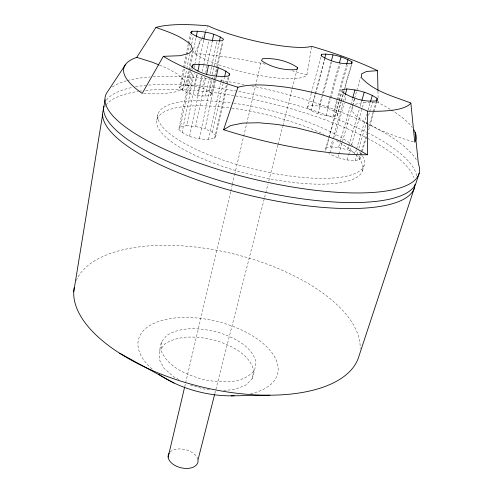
<?xml version="1.0" encoding="UTF-8"?>
<svg xmlns="http://www.w3.org/2000/svg" width="493" height="493" viewBox="0 0 493 493"><rect width="100%" height="100%" fill="white"/><g stroke="black" fill="none" stroke-linecap="round" stroke-linejoin="round"><path stroke-width="0.37" stroke-dasharray="2.46 1.85" d="M161.347 342.179L161.02 350.498C168.514 368.296 188.474 375.611 205.827 380.128C222.17 382.556 243.154 384.472 254.653 370.021L256.095 361.985C251.294 345.346 233.688 337.668 218.676 332.436C201.748 328.135 182.336 325.861 166.714 335.388L161.347 342.179L159.486 350.788L159.128 359.206L164.052 368.265L173.9 376.935L179.132 379.684M337.539 113.587C329.219 107.585 318.059 104.498 307.878 106.106L307.459 108.084C315.742 114.253 327.13 117.408 337.354 115.633L337.539 113.587L340.836 101.774M328.529 138.404L325.855 148.017L325.54 150.679L329.022 138.169M201.705 38.996L194.593 53.509A61.058 13.095 13.3 0 0 257.161 75.035A61.058 13.095 13.3 0 0 306.923 74.942L311.496 47.094M223.6 390.493L234.545 389.488L245.73 385.206L252.317 378.581L253.79 370.446C249.162 353.764 231.636 345.926 216.63 340.7C199.751 336.392 180.346 334.236 164.853 343.898L159.486 350.788M156.879 120.027L157.933 114.505M214.591 80.963L211.861 93.639L210.61 95.599C200.059 96.881 187.648 95.032 179.563 87.754L183.451 68.157M183.599 67.405L185.997 55.345M186.144 54.594L188.24 44.043M188.388 43.292L190.187 34.245M179.563 87.754L181.079 85.862L184.499 68.663M184.647 67.911L187.18 55.198M187.328 54.452L189.263 44.727M189.411 43.982L191.198 35.009M182.416 90.478L186.613 69.531M186.761 68.78L189.608 54.563M190.508 50.076L191.105 47.081M191.703 44.087L193.201 36.605M143.734 93.454L159.042 93.898L172.944 92.592L181.948 89.597L185.614 85.246L188.597 70.413M188.751 69.673L192.48 51.13M181.079 85.862L186.459 85.283L189.343 70.974M189.497 70.222L196.023 37.844M227.199 85.123L215.996 135.711L214.584 138.385C203.048 140.782 186.964 138.194 178.731 129.283L190.452 71.294M190.606 70.542L191.062 68.287M178.731 129.283L180.487 126.695L192.141 69.217M188.942 93.3L193.225 72.28M194.137 67.775L194.599 65.526M194.753 64.774L200.103 38.503M182.022 132.79L194.267 72.835M186.459 85.283L194.236 86.139L196.701 74.147M198.858 63.652L203.788 39.662M180.487 126.695L186.687 125.69L197.336 73.968M197.36 95.426L201.415 75.922M202.352 71.423L203.443 66.173M203.597 65.421L208.749 40.672M189.571 136.271L202.105 76.101M211.861 93.639L208.835 90.934L202.395 88.198L204.749 76.963M205.692 72.471L212.292 41.011M186.687 125.69L195.647 126.498L205.84 78.017M205.31 96.264L209.112 78.344M210.061 73.864L216.865 41.763M208.835 90.934L211.238 79.663M212.36 74.4L219.243 42.09M199.308 138.749L212.625 76.378M210.61 95.599L213.833 80.569M213.993 79.817L214.64 76.816M214.8 76.064L216.415 68.545M216.575 67.794L222.053 42.244M214.751 80.217L215.392 77.235M216.513 72.015L216.994 69.778M217.635 66.795L222.922 42.182M215.996 135.711L212.471 132.235L205.039 128.883L216.267 76.723M208.496 139.519L220.889 82.707M221.055 81.955L222.035 77.469M212.471 132.235L223.132 83.631M223.298 82.886L224.444 77.647M214.584 138.385L228.191 76.853M227.365 84.377L229.011 76.939M184.727 386.66L185.436 383.659M185.614 382.907L230.613 191.789M230.786 191.037L232.197 185.041M232.376 184.296L234.495 175.298M234.668 174.553L243.493 137.079M243.671 136.327L261.315 61.378M214.831 393.587L265.561 193.638M265.745 192.892L268.019 183.938M268.777 180.956L277.861 145.145M278.052 144.4L282.594 126.491M282.785 125.746L296.786 70.536M307.459 108.084L311.336 93.38M311.391 92.783L320.758 57.25M312.18 105.41L315.113 94.379M315.31 93.645L324.493 59.08M311.12 110.845L315.446 94.576M315.643 93.836L324.881 59.074M319.174 106.155L321.775 96.499M322.576 93.528L331.179 61.588M317.93 113.636L331.734 62.445M252.317 378.581L254.653 370.021M327.038 108.14L329.675 98.489M329.879 97.75L339.011 64.343M326.033 115.682L330.704 98.631M330.902 97.891L340.244 63.788M333.743 110.851L336.59 100.572M336.793 99.839L346.351 65.347M333.163 116.41L347.294 65.483M328.739 137.67L341.279 92.585M329.232 137.436L339.27 101.379M339.474 100.64L341.526 93.282M341.045 101.04L343.103 93.658M343.313 92.918L343.929 90.706M344.132 89.966L351.145 64.866M337.354 115.633L341.248 101.7M341.452 100.966L343.301 94.373M343.504 93.639L344.324 90.706M345.143 87.772L351.497 65.045M325.855 148.017L330.643 146.889L332.701 139.556M332.904 138.823L345.051 95.543M330.31 152.719L333.853 140.123M334.685 137.165L344.268 103.086M345.1 100.122L346.141 96.418M330.643 146.889L338.568 147.567L340.041 142.391M340.25 141.651L350.56 105.422M350.776 104.682L352.458 98.766M354.344 99.204L352.279 106.445L351.928 110.857L356.544 116.527L367.988 124.057M354.553 98.477L356.624 91.236M356.827 90.509L360.549 77.475M366.632 136.647L359.872 159.381L355.231 160.626L347.14 159.991L337.822 157.624L338.66 154.691M338.87 153.952L352.501 106.235M352.711 105.502L354.596 98.896M356.421 149.49L355.348 153.15L347.571 149.847L348.637 146.15M348.853 145.417L359.329 109.218M360.186 106.26L361.683 101.09M347.14 159.991L348.415 155.585M348.631 154.851L350.763 147.518M351.614 144.585L363.982 102.045M356.636 148.757L366.749 114.364M368.037 109.976L370.188 102.655M355.231 160.626L356.741 155.517M356.957 154.79L358.035 151.135M358.892 148.22L366.644 121.944M368.579 115.374L369.442 112.453M369.658 111.726L372.455 102.236M359.872 159.381L359.872 156.632L361.184 152.214M361.406 151.48L366.65 133.8M368.616 127.169L372.985 112.435M373.207 111.701L376.264 101.385M368.591 130.047L373.817 112.447M374.039 111.714L377.09 101.447M362.472 170.917L364.093 165.519M202.044 38.306L204.071 34.159M205.427 31.398L207.799 26.56M355.416 104.633L357.302 103.542L366.441 102.273L378.18 102.587L383.813 105.613A150.359 37.505 13.7 0 1 390.635 109.582M194.593 53.509L201.97 54.107A150.359 37.505 13.7 0 1 265.271 64.189M209.574 389.655L203.646 388.983L189.09 384.589M194.236 86.139L202.395 88.198M338.568 147.567L347.571 149.847M195.647 126.498L205.039 128.883M306.923 74.942L298.881 72.613A150.359 37.505 13.7 0 0 292.232 70.782M413.337 141.836L396.865 136.684L379.795 129.986L368.641 124.39M159.559 65.162L166.659 68.046L177.443 74.055L183.981 79.928L185.614 85.246M337.822 157.624L329.897 154.198L328.806 153.323M358.744 155.763L359.872 156.632M377.965 91.187L378.094 98.027M378.149 101.071L378.18 102.587M170.067 452.044A15.246 9.33 13.7 0 1 185.732 449.733A15.246 9.33 13.7 0 1 197.859 459.371M112.367 87.033A161.556 45.239 13.7 0 1 126.639 80.753M127.422 80.544A161.556 45.239 13.7 0 1 150.162 76.963M153.113 76.76A161.556 45.239 13.7 0 1 210.634 79.225M220.371 80.513A161.556 45.239 13.7 0 1 245.656 84.759M251.676 85.955A161.556 45.239 13.7 0 1 417.288 161.482M391.282 109.982A150.359 37.505 13.7 0 1 412.327 127.484M106.426 100.097A160.841 46.465 13.7 0 1 132.549 87.378M135.495 86.811A160.841 46.465 13.7 0 1 145.805 85.394M148.664 85.123A160.841 46.465 13.7 0 1 366.774 132.327M367.464 132.679A160.841 46.465 13.7 0 1 416.628 176.143M362.608 156.121A106.205 30.467 13.7 0 1 283.894 175.126A106.205 30.467 13.7 0 1 160.903 124.828A106.205 30.467 13.7 0 1 233.041 103.136M233.799 103.24A106.205 30.467 13.7 0 1 353.629 146.174M359.551 151.869A106.205 30.467 13.7 0 1 362.256 155.529M355.7 154.58A105.915 30.967 13.7 0 1 294.759 182.663A105.915 30.967 13.7 0 1 161.698 132.937A105.915 30.967 13.7 0 1 231.155 108.041M231.907 108.146A105.915 30.967 13.7 0 1 324.098 134.404M336.343 140.678A105.915 30.967 13.7 0 1 354.75 153.656M104.695 106.876A160.398 47.223 13.7 0 1 105.52 105.631M105.921 105.108A160.398 47.223 13.7 0 1 138.416 91.353M139.205 91.236A160.398 47.223 13.7 0 1 142.409 90.804M145.577 90.441A160.398 47.223 13.7 0 1 366.7 137.911M367.377 138.262A160.398 47.223 13.7 0 1 413.91 177.653M76.279 280.554A146.483 68.398 13.7 0 1 231.969 253.513A146.483 68.398 13.7 0 1 360.124 348.773M152.152 369.072A71.645 36.353 13.7 0 1 165.703 319.458A71.645 36.353 13.7 0 1 263.958 344.225A71.645 36.353 13.7 0 1 250.352 393.821"/><path stroke-width="0.74" d="M237.946 87.218L223.576 129.739L234.157 132.974A150.359 37.505 13.7 0 0 359.107 154.703L367.328 154.784L367.544 111.165C341.871 99.383 314.429 91.84 286.599 87.267C270.509 85.332 253.883 83.151 237.946 87.218A137.344 29.37 13.7 0 1 163.337 56.331L142.206 93.405L137.467 89.892A150.359 37.505 13.7 0 1 133.202 58.778L136.746 57.354L155.967 27.423A137.344 29.37 13.7 0 1 208.138 25.87L210.018 26.727A61.952 11.388 13.4 0 0 310.578 46.607L311.619 46.336A137.344 29.37 13.7 0 1 377.57 70.659L377.946 90.422M351.971 61.915L351.903 63.579C341.347 64.466 330.211 61.428 321.22 55.888L321.541 54.285C332.029 53.54 342.986 56.516 351.971 61.915L351.355 64.127M73.771 291.585L102.624 114.536M103.548 108.854L105.034 99.759M191.494 33.512L191.943 31.269C202.765 30.948 214.584 32.877 223.563 39.2L222.374 40.74C211.479 41.172 199.425 39.261 190.483 32.735L191.943 31.269M196.177 37.092L197.391 31.071M192.443 67.72L193.046 64.737C205.575 63.745 219.619 66.08 229.67 73.962L229.344 75.447M203.942 38.916L205.328 32.168M197.952 70.974L199.338 64.226M212.292 41.011L213.703 34.27M206.629 74.289L208.508 65.341M219.403 41.344L220.365 36.833M216.427 75.977L218.189 67.781M224.611 76.902L225.917 70.918M168.144 457.11L184.555 387.406M214.64 394.332L197.983 459.987A15.246 9.33 13.7 0 1 180.968 467.777A15.246 9.33 13.7 0 1 169.185 453.067M297.168 69.045L297.544 67.553C287.474 60.744 274.502 57.804 262.43 58.735L261.493 60.627C271.538 67.658 284.788 70.641 296.946 69.538L297.544 67.553M321.153 55.764L321.541 54.285M324.684 58.347L325.861 53.934M331.376 60.842L332.978 54.902M339.412 62.857L341.039 56.923M346.554 64.614L347.978 59.48M345.254 94.81L346.899 88.943C357.425 89.985 368.37 92.234 377.139 98.44L377.305 100.714C365.171 102.532 352.064 98.526 341.932 91.809L342.105 89.627L346.899 88.943M352.668 98.027L354.985 89.892M361.899 100.35L364.247 92.222M370.403 101.922L372.338 95.34M376.264 101.385L377.139 98.44M414.595 187.285L358.935 356.192A146.483 68.398 13.7 0 1 201.957 386.987A146.483 68.398 13.7 0 1 74.172 287.783M419.229 173.203L416.375 181.868A160.841 46.465 13.7 0 1 250.949 189.078A160.841 46.465 13.7 0 1 103.696 106.5M229.67 73.962L228.358 76.101C215.749 77.278 201.341 74.948 191.37 66.777L193.046 64.737M125.74 64.213L107.875 91.248A161.556 45.239 13.7 0 0 257.155 179.982A161.556 45.239 13.7 0 0 418.403 163.935L415.143 132.284M223.576 129.739L230.706 125.542L242.87 123.102L258.77 122.757L277.276 124.433L297.224 127.977L317.43 133.159L336.725 139.679L353.956 147.173L367.328 154.784M231.131 395.836L269.899 395.244M377.57 70.659L366.533 71.46L361.585 73.851L361.406 77.734C374.175 91.71 393.79 96.388 410.86 103.049L414.773 142.286L415.815 139.981A150.359 37.505 13.7 0 0 413.947 129.918M163.337 56.331L180.167 55.697L189.189 53.361L192.781 49.645L190.982 44.906C181.171 35.952 168.205 31.885 155.967 27.423M136.746 57.354L152.46 62.278L158.851 64.873M119.626 353.191L174.072 383.049M410.86 103.049A137.344 29.37 13.7 0 1 367.544 111.165M415.02 184.437A160.398 47.223 13.7 0 1 249.68 195.376A160.398 47.223 13.7 0 1 103.438 109.514M234.175 395.774A71.645 36.353 13.7 0 1 158.931 374.36"/></g></svg>
